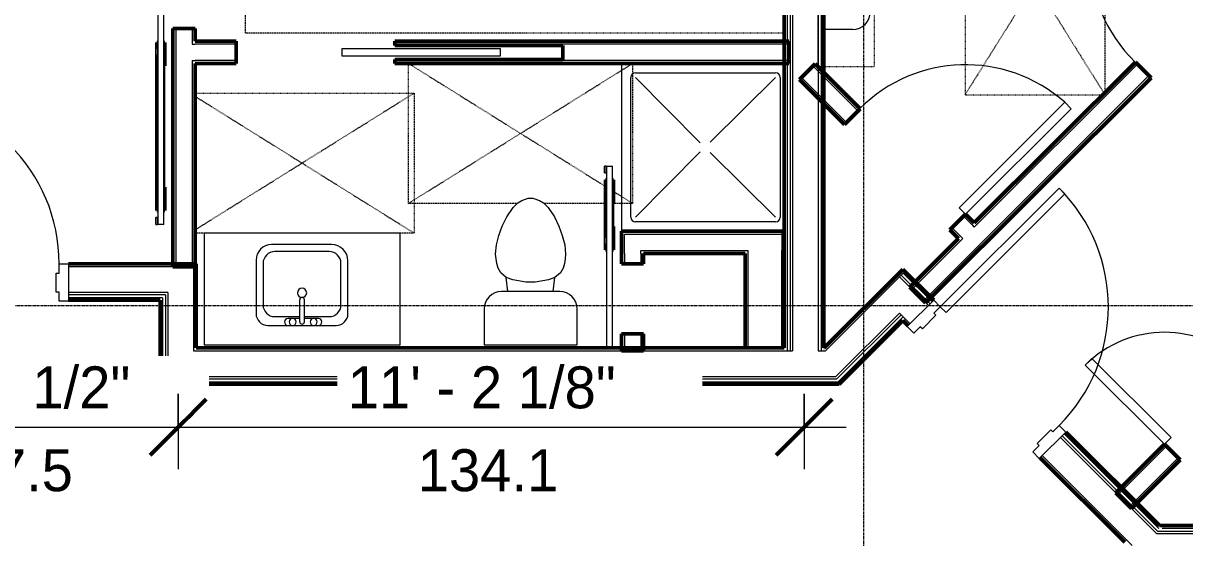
# Model space of a CAD drawing. Header units: inches. Extents: x -4266 to -1814, y 9706 to 12441.
# Drawn here: x -2680.4 to -2431.6, y 10417.4 to 10527.8 of the extents above; entities that cross this region are included whole.
import ezdxf

# ---------------------------------------------------------------- set-up
doc = ezdxf.new("R2010")
doc.units = ezdxf.units.IN
doc.header["$MEASUREMENT"] = 0
doc.linetypes.add('Dash', pattern=[0.25, 0.125, -0.125])
doc.linetypes.add('Grid Line 1_2_', pattern=[0.875, 0.5, -0.125, 0.125, -0.125])
for name, color, linetype, lineweight in [('A-ANNO-DIMS', 211, 'Continuous', 9), ('A-ANNO-DIMS-96', 211, 'Continuous', 9), ('A-DOOR-1', 7, 'Continuous', 9), ('A-DOOR-2', 50, 'Continuous', 20), ('A-DOOR-4', 10, 'Continuous', 13), ('A-DOOR-5', 250, 'Continuous', 50), ('A-DOOR-8', 31, 'Continuous', 9), ('A-DOOR-9', 31, 'Continuous', 20), ('A-DOOR-FRAM', 31, 'Continuous', 20), ('A-GENM-HDLN-1', 7, 'Dash', 9), ('A-WALL', 113, 'Continuous', 13), ('A-WALL-3', 250, 'Continuous', 50), ('A-WALL-4', 10, 'Continuous', 13), ('I-FURN-HDLN-1', 7, 'Dash', 9), ('I-WALL-3', 2, 'Continuous', 50), ('P-SANR-FIXT-2', 7, 'Continuous', 9), ('Q-CASE-2', 7, 'Continuous', 9), ('Q-CASE-HDLN-1', 7, 'Dash', 9), ('S-GRID-1', 1, 'Grid Line 1_2_', 9)]:
    doc.layers.add(name, color=color, linetype=linetype, lineweight=lineweight)
doc.styles.add('Century Gothic', font='ufonts.com_century-gothic.ttf', dxfattribs={"height": 9})
doc.dimstyles.new('OD__1_16__Tol__', dxfattribs={"dimscale": 12, "dimtxt": 9.397514, "dimasz": 1, "dimexe": 0.75, "dimexo": 0.5, "dimgap": 0.125, "dimtad": 1, "dimdec": 4, "dimrnd": 0.0625, "dimzin": 3, "dimdsep": 46, "dimlunit": 4, "dimtxsty": 'Century Gothic', "dimblk1": 'OBLIQUE', "dimblk2": 'OBLIQUE', "dimsah": 1, "dimcen": 0.09, "dimdle": 0.75, "dimazin": 0, "dimtfac": 1, "dimtdec": 4, "dimtix": 1, "dimtmove": 0, "dimatfit": 3, "dimfxl": 1, "dimtvp": 1, "dimtfill": 1, "dimfrac": 2, "dimtolj": 1, "dimtzin": 0, "dimarcsym": 2})

# ---------------------------------------------------------------- blocks, each defined once
blk = doc.blocks.new('DIMBLOCK66-FLOOR PLAN - 1ST FLOOR')
at = {"layer": 'A-ANNO-DIMS-96'}
for p, q in [((-2714.72, 10466.29), (-2714.72, 10432.16)), ((-2714.72, 10441.16), (-2714.72, 10466.29)), ((-2647.22, 10448.29), (-2647.22, 10432.16)), ((-2647.22, 10441.16), (-2647.22, 10448.29)), ((-2714.72, 10441.16), (-2647.22, 10441.16))]:
    blk.add_line(p, q, dxfattribs=at)
at = {"layer": 'A-ANNO-DIMS-96', "lineweight": 50}
for p, q in [((-2714.72, 10441.16), (-2708.72, 10447.16)), ((-2647.22, 10441.16), (-2641.22, 10447.16)), ((-2714.72, 10441.16), (-2720.72, 10435.16)), ((-2647.22, 10441.16), (-2653.22, 10435.16))]:
    blk.add_line(p, q, dxfattribs=at)
at = {"layer": 'A-ANNO-DIMS-96', "color": 0, "insert": (-2693.21, 10436.43), "char_height": 9, "width": 29.356, "attachment_point": 1, "line_spacing_factor": 0.984502, "style": 'Century Gothic', "bg_fill": 3, "box_fill_scale": 1.25, "bg_fill_color": 256, "bg_fill_true_color": 13158600, "bg_fill_transparency": 0}
blk.add_mtext('67.5', dxfattribs=at)
at = {"layer": 'A-ANNO-DIMS-96', "color": 0, "insert": (-2708.2, 10454.2), "char_height": 9, "width": 65.3351, "attachment_point": 1, "line_spacing_factor": 0.984502, "style": 'Century Gothic', "bg_fill": 3, "box_fill_scale": 1.25, "bg_fill_color": 256, "bg_fill_true_color": 13158600, "bg_fill_transparency": 0}
blk.add_mtext('5\' - 7 1/2"', dxfattribs=at)
blk = doc.blocks.new('_Oblique')
at = {"color": 0, "linetype": 'ByBlock', "lineweight": -2}
blk.add_line((-0.5, -0.5), (0.5, 0.5), dxfattribs=at)
blk = doc.blocks.new('DIMBLOCK67-FLOOR PLAN - 1ST FLOOR')
at = {"layer": 'A-ANNO-DIMS-96'}
for p, q in [((-2647.22, 10448.29), (-2647.22, 10432.16)), ((-2647.22, 10441.16), (-2647.22, 10448.29)), ((-2513.12, 10448.29), (-2513.12, 10432.16)), ((-2513.12, 10441.16), (-2513.12, 10448.29)), ((-2647.22, 10441.16), (-2504.12, 10441.16))]:
    blk.add_line(p, q, dxfattribs=at)
at = {"layer": 'A-ANNO-DIMS-96', "lineweight": 50}
for p, q in [((-2647.22, 10441.16), (-2641.22, 10447.16)), ((-2513.12, 10441.16), (-2507.12, 10447.16)), ((-2647.22, 10441.16), (-2653.22, 10435.16)), ((-2513.12, 10441.16), (-2519.12, 10435.16))]:
    blk.add_line(p, q, dxfattribs=at)
at = {"layer": 'A-ANNO-DIMS-96', "color": 0, "char_height": 9, "attachment_point": 1, "line_spacing_factor": 0.984502, "style": 'Century Gothic', "bg_fill": 3, "box_fill_scale": 1.25, "bg_fill_color": 256, "bg_fill_true_color": 13158600, "bg_fill_transparency": 0}
for s, insert, width in [('11\' - 2 1/8"', (-2610.9, 10454.2), 73.7481), ('134.1', (-2595.91, 10436.43), 37.7691)]:
    blk.add_mtext(s, dxfattribs=dict(at, insert=insert, width=width))

msp = doc.modelspace()

# ---------------------------------------------------------------- linework, layer by layer
at = {"layer": 'A-DOOR-1'}
for centre, radius, start, end in [((-2418.11219, 10543.51239), 34.06659, 138.365687, 225), ((-2478.51142, 10486.82547), 32.06659, 48.5758705, 135), ((-2435.91675, 10437.50333), 24, 45, 135)]:
    msp.add_arc(centre, radius, start, end, dxfattribs=at)
at = {"layer": 'A-DOOR-2'}
for p, q in [((-2578.16128, 10522.30029), (-2612.16128, 10522.30029)), ((-2612.16128, 10522.30029), (-2612.16128, 10520.80029)), ((-2578.16128, 10520.80029), (-2578.16128, 10522.30029)), ((-2612.16128, 10520.80029), (-2578.16128, 10520.80029)), ((-2479.92563, 10488.23968), (-2457.29527, 10510.87004)), ((-2455.88106, 10509.45583), (-2457.29527, 10510.87004)), ((-2478.51142, 10486.82547), (-2455.88106, 10509.45583)), ((-2478.51142, 10486.82547), (-2479.92563, 10488.23968)), ((-2452.88731, 10454.4739), (-2451.47309, 10455.88811)), ((-2451.47309, 10455.88811), (-2434.50253, 10438.91755)), ((-2435.91675, 10437.50333), (-2452.88731, 10454.4739)), ((-2434.50253, 10438.91755), (-2435.91675, 10437.50333))]:
    msp.add_line(p, q, dxfattribs=at)
at = {"layer": 'A-DOOR-4'}
for p, q in [((-2651.57447, 10565.6644), (-2651.57447, 10484.6644)), ((-2650.32447, 10484.6644), (-2650.32447, 10565.6644)), ((-2652.00154, 10520.93042), (-2652.00154, 10522.43042)), ((-2652.00154, 10522.43042), (-2651.67595, 10522.43042)), ((-2651.67595, 10520.93042), (-2651.67595, 10522.43042)), ((-2651.67595, 10520.93042), (-2652.00154, 10520.93042)), ((-2650.07447, 10492.6644), (-2650.07447, 10518.6644)), ((-2555.87514, 10495.67529), (-2555.87514, 10497.17529)), ((-2555.54954, 10497.17529), (-2555.87514, 10497.17529)), ((-2555.54954, 10495.67529), (-2555.54954, 10497.17529)), ((-2555.44806, 10497.17529), (-2555.44806, 10458.17529)), ((-2555.44806, 10497.17529), (-2554.82306, 10497.17529)), ((-2554.82306, 10497.17529), (-2554.19806, 10497.17529)), ((-2554.19806, 10458.17529), (-2554.19806, 10497.17529)), ((-2555.87514, 10495.67529), (-2555.54954, 10495.67529)), ((-2553.94806, 10489.17529), (-2553.94806, 10484.17529)), ((-2652.00154, 10484.6644), (-2652.00154, 10486.1644)), ((-2651.67595, 10486.1644), (-2652.00154, 10486.1644)), ((-2652.00154, 10484.6644), (-2651.67595, 10484.6644)), ((-2651.67595, 10484.6644), (-2651.67595, 10486.1644)), ((-2650.94947, 10484.6644), (-2651.57447, 10484.6644)), ((-2650.32447, 10484.6644), (-2650.94947, 10484.6644)), ((-2555.87514, 10480.40926), (-2555.87514, 10481.90926)), ((-2555.87514, 10481.90926), (-2555.54954, 10481.90926)), ((-2555.54954, 10480.40926), (-2555.87514, 10480.40926)), ((-2555.54954, 10480.40926), (-2555.54954, 10481.90926)), ((-2554.82306, 10458.17529), (-2555.44806, 10458.17529)), ((-2554.19806, 10458.17529), (-2554.82306, 10458.17529))]:
    msp.add_line(p, q, dxfattribs=at)
at = {"layer": 'A-DOOR-5'}
for p, q in [((-2651.82447, 10522.43042), (-2651.82447, 10523.6644)), ((-2651.82447, 10523.6644), (-2651.57447, 10523.6644)), ((-2650.32447, 10523.6644), (-2650.07447, 10523.6644)), ((-2650.07447, 10523.6644), (-2650.07447, 10518.6644)), ((-2651.82447, 10487.6644), (-2651.82447, 10520.93042)), ((-2650.07447, 10518.6644), (-2650.32447, 10518.6644)), ((-2650.32657, 10492.6644), (-2650.07447, 10492.6644)), ((-2650.07447, 10492.6644), (-2650.07447, 10487.6644)), ((-2555.44806, 10494.17529), (-2555.69806, 10494.17529)), ((-2555.69806, 10494.17529), (-2555.69806, 10481.90926)), ((-2553.94806, 10494.17529), (-2554.1997, 10494.17529)), ((-2553.94806, 10489.17529), (-2553.94806, 10494.17529)), ((-2651.57447, 10487.6644), (-2651.82447, 10487.6644)), ((-2650.07447, 10487.6644), (-2650.32526, 10487.6644)), ((-2554.20243, 10489.17529), (-2553.94806, 10489.17529)), ((-2553.94806, 10484.17529), (-2554.20516, 10484.17529)), ((-2553.94806, 10479.17529), (-2553.94806, 10484.17529)), ((-2555.69806, 10480.36759), (-2555.69806, 10479.17529)), ((-2555.69806, 10479.17529), (-2555.44806, 10479.17529)), ((-2554.19806, 10479.17529), (-2553.94806, 10479.17529))]:
    msp.add_line(p, q, dxfattribs=at)
at = {"layer": 'A-DOOR-8'}
for centre, start, end in [((-2708.72374, 10476.1644), 0, 90), ((-2483.94122, 10466.96625), 315, 45)]:
    msp.add_arc(centre, 36, start, end, dxfattribs=at)
at = {"layer": 'A-DOOR-9'}
for p, q in [((-2483.94122, 10466.96625), (-2458.48537, 10492.42209)), ((-2458.48537, 10492.42209), (-2457.24793, 10491.18466)), ((-2457.24793, 10491.18466), (-2482.70378, 10465.72881)), ((-2482.70378, 10465.72881), (-2483.94122, 10466.96625))]:
    msp.add_line(p, q, dxfattribs=at)
at = {"layer": 'A-DOOR-FRAM'}
for p, q in [((-2672.72374, 10474.2269), (-2672.72374, 10476.1644)), ((-2672.72374, 10476.1644), (-2670.72374, 10476.1644)), ((-2673.34874, 10474.2269), (-2672.72374, 10474.2269)), ((-2491.01228, 10462.72361), (-2485.35543, 10468.38046)), ((-2485.35543, 10468.38046), (-2483.94122, 10466.96625)), ((-2484.86929, 10465.15429), (-2487.78611, 10462.23747)), ((-2483.94122, 10466.96625), (-2485.31123, 10465.59623)), ((-2485.31123, 10465.59623), (-2484.86929, 10465.15429)), ((-2489.59807, 10461.3094), (-2491.01228, 10462.72361)), ((-2488.22805, 10462.67941), (-2489.59807, 10461.3094)), ((-2487.78611, 10462.23747), (-2488.22805, 10462.67941)), ((-2463.21415, 10437.66551), (-2460.29733, 10440.58233)), ((-2457.07116, 10440.09619), (-2462.72801, 10434.43934)), ((-2460.29733, 10440.58233), (-2459.85539, 10440.14039)), ((-2459.85539, 10440.14039), (-2458.48537, 10441.51041)), ((-2458.48537, 10441.51041), (-2457.07116, 10440.09619)), ((-2462.77221, 10437.22357), (-2463.21415, 10437.66551)), ((-2464.14223, 10435.85355), (-2462.77221, 10437.22357)), ((-2462.72801, 10434.43934), (-2464.14223, 10435.85355))]:
    msp.add_line(p, q, dxfattribs=at)
at = {"layer": 'A-GENM-HDLN-1'}
for p, q in [((-2478.64752, 10560.43779), (-2448.85493, 10512.76965)), ((-2448.64752, 10560.43779), (-2478.64752, 10512.43779)), ((-2478.64752, 10560.43779), (-2478.64752, 10512.43779)), ((-2448.64752, 10512.97706), (-2448.64752, 10560.43779)), ((-2597.87514, 10519.1644), (-2555.69806, 10492.80372)), ((-2597.87514, 10489.1644), (-2549.87514, 10519.1644)), ((-2597.87514, 10519.1644), (-2549.87514, 10519.1644)), ((-2597.87514, 10489.1644), (-2597.87514, 10519.1644)), ((-2549.87514, 10519.1644), (-2549.87514, 10489.1644)), ((-2643.62654, 10483.46961), (-2596.69745, 10512.80029)), ((-2643.62654, 10512.80029), (-2596.69745, 10512.80029)), ((-2643.62654, 10512.13097), (-2596.69745, 10482.80029)), ((-2596.69745, 10512.80029), (-2596.69745, 10482.80029)), ((-2478.64752, 10512.43779), (-2449.18679, 10512.43779)), ((-2553.94806, 10491.70997), (-2549.87514, 10489.1644)), ((-2574.56222, 10489.1644), (-2597.87514, 10489.1644)), ((-2555.69806, 10489.1644), (-2568.88025, 10489.1644)), ((-2549.87514, 10489.1644), (-2553.94806, 10489.1644)), ((-2596.69745, 10482.80029), (-2643.62654, 10482.80029))]:
    msp.add_line(p, q, dxfattribs=at)
at = {"layer": 'A-WALL'}
for p, q in [((-2515.62374, 10813.2394), (-2515.62374, 10457.5394)), ((-2510.12374, 10813.2394), (-2510.12374, 10457.5394)), ((-2509.49874, 10813.2394), (-2509.49874, 10457.5394)), ((-2516.74874, 10650.4144), (-2516.74874, 10457.5394)), ((-2516.12374, 10650.4144), (-2516.12374, 10457.5394)), ((-2643.97374, 10475.5394), (-2670.72374, 10475.5394)), ((-2643.97374, 10475.5394), (-2643.97374, 10457.5394)), ((-2508.57086, 10457.5394), (-2491.89617, 10474.21409)), ((-2486.50448, 10467.23141), (-2492.69166, 10473.4186)), ((-2486.15092, 10467.58497), (-2492.33811, 10473.77215)), ((-2485.70898, 10468.02691), (-2491.89617, 10474.21409)), ((-2649.47374, 10470.0394), (-2670.72374, 10470.0394)), ((-2649.47374, 10470.0394), (-2649.47374, 10452.0394)), ((-2649.97374, 10469.5394), (-2670.72374, 10469.5394)), ((-2650.59874, 10468.9144), (-2670.72374, 10468.9144)), ((-2650.59874, 10468.9144), (-2650.59874, 10450.9144)), ((-2649.97374, 10469.5394), (-2649.97374, 10451.5394)), ((-2506.29269, 10452.0394), (-2492.69166, 10465.64042)), ((-2506.08558, 10451.5394), (-2492.33811, 10465.28687)), ((-2491.89617, 10464.84493), (-2505.8267, 10450.9144)), ((-2490.39356, 10463.34233), (-2492.69166, 10465.64042)), ((-2643.97374, 10457.5394), (-2515.62374, 10457.5394)), ((-2510.12374, 10457.5394), (-2508.57086, 10457.5394)), ((-2650.59874, 10450.9144), (-2505.8267, 10450.9144)), ((-2649.97374, 10451.5394), (-2506.08558, 10451.5394)), ((-2649.47374, 10452.0394), (-2506.29269, 10452.0394)), ((-2437.56246, 10418.2894), (-2458.22021, 10438.94714)), ((-2437.35535, 10418.7894), (-2457.86665, 10439.3007)), ((-2437.09647, 10419.4144), (-2457.42471, 10439.74264)), ((-2442.84063, 10415.7894), (-2462.10929, 10435.05806)), ((-2105.82374, 10418.2894), (-2437.56246, 10418.2894)), ((-2105.82374, 10418.7894), (-2437.35535, 10418.7894)), ((-2105.82374, 10419.4144), (-2436.38936, 10419.4144))]:
    msp.add_line(p, q, dxfattribs=at)
at = {"layer": 'A-WALL-3'}
for p, q in [((-2643.62654, 10526.6644), (-2648.37654, 10526.6644)), ((-2648.37654, 10526.6644), (-2648.37654, 10475.5394)), ((-2643.62654, 10523.92529), (-2643.62654, 10526.6644)), ((-2634.82795, 10523.92529), (-2643.62654, 10523.92529)), ((-2634.82795, 10519.17529), (-2634.82795, 10523.92529)), ((-2516.37654, 10523.92529), (-2600.82795, 10523.92529)), ((-2600.82795, 10523.92529), (-2600.82795, 10523.05029)), ((-2600.82795, 10523.05029), (-2564.82795, 10523.05029)), ((-2564.82795, 10523.05029), (-2564.82795, 10520.05029)), ((-2516.37654, 10519.17529), (-2516.37654, 10523.92529)), ((-2564.82795, 10520.05029), (-2600.82795, 10520.05029)), ((-2600.82795, 10520.05029), (-2600.82795, 10519.17529)), ((-2643.62654, 10475.5394), (-2643.62654, 10519.17529)), ((-2643.62654, 10519.17529), (-2634.82795, 10519.17529)), ((-2600.82795, 10519.17529), (-2516.37654, 10519.17529)), ((-2510.74874, 10519.06279), (-2514.10749, 10515.70403)), ((-2501.13884, 10509.45289), (-2510.74874, 10519.06279)), ((-2442.15382, 10519.47076), (-2476.65526, 10484.96931)), ((-2438.79506, 10516.112), (-2442.15382, 10519.47076)), ((-2514.10749, 10515.70403), (-2504.49759, 10506.09413)), ((-2487.09006, 10467.817), (-2438.79506, 10516.112)), ((-2504.49759, 10506.09413), (-2501.13884, 10509.45289)), ((-2478.51142, 10486.82547), (-2481.87018, 10483.46671)), ((-2476.65526, 10484.96931), (-2478.51142, 10486.82547)), ((-2517.62654, 10483.17529), (-2552.25014, 10483.17529)), ((-2552.25014, 10483.17529), (-2552.25014, 10482.55029)), ((-2552.25014, 10482.55029), (-2552.25014, 10478.42529)), ((-2517.62654, 10479.05029), (-2517.62654, 10483.17529)), ((-2481.87018, 10483.46671), (-2480.01402, 10481.61056)), ((-2480.01402, 10481.61056), (-2490.44882, 10471.17576)), ((-2552.25014, 10478.42529), (-2552.25014, 10476.17529)), ((-2547.50014, 10478.42529), (-2525.75154, 10478.42529)), ((-2547.50014, 10476.17529), (-2547.50014, 10478.42529)), ((-2525.75154, 10478.42529), (-2525.75154, 10458.1644)), ((-2517.62654, 10478.42529), (-2517.62654, 10479.05029)), ((-2517.62654, 10458.1644), (-2517.62654, 10478.42529)), ((-2648.37654, 10475.5394), (-2643.62654, 10475.5394)), ((-2552.25014, 10476.17529), (-2547.50014, 10476.17529)), ((-2490.44882, 10471.17576), (-2487.09006, 10467.817)), ((-2547.50014, 10461.17529), (-2552.25014, 10461.17529)), ((-2525.75154, 10458.1644), (-2517.62654, 10458.1644)), ((-2435.91675, 10437.50333), (-2446.34657, 10427.07351)), ((-2432.55799, 10434.14458), (-2435.91675, 10437.50333)), ((-2442.98781, 10423.71475), (-2432.55799, 10434.14458)), ((-2446.34657, 10427.07351), (-2442.98781, 10423.71475))]:
    msp.add_line(p, q, dxfattribs=at)
at = {"layer": 'A-WALL-4'}
for p, q in [((-2647.75154, 10526.6644), (-2647.75154, 10475.5394)), ((-2644.25154, 10526.6644), (-2644.25154, 10523.30029)), ((-2644.25154, 10523.30029), (-2643.62654, 10523.30029)), ((-2634.82795, 10523.30029), (-2643.62654, 10523.30029)), ((-2516.37654, 10523.30029), (-2600.82795, 10523.30029)), ((-2644.25154, 10519.80029), (-2644.25154, 10475.5394)), ((-2644.25154, 10519.80029), (-2643.62654, 10519.80029)), ((-2634.82795, 10519.80029), (-2643.62654, 10519.80029)), ((-2516.37654, 10519.80029), (-2600.82795, 10519.80029)), ((-2501.58078, 10509.01094), (-2511.19068, 10518.62084)), ((-2441.71188, 10519.02882), (-2476.65526, 10484.08543)), ((-2504.05565, 10506.53607), (-2513.66555, 10516.14597)), ((-2439.237, 10516.55394), (-2487.532, 10468.25894)), ((-2477.09721, 10484.52737), (-2478.95336, 10486.38353)), ((-2551.62514, 10482.55029), (-2517.62654, 10482.55029)), ((-2551.62514, 10479.05029), (-2551.62514, 10482.55029)), ((-2479.57208, 10482.0525), (-2481.42823, 10483.90865)), ((-2477.09721, 10484.52737), (-2476.65526, 10484.08543)), ((-2479.13014, 10481.61056), (-2490.00688, 10470.73382)), ((-2479.57208, 10482.0525), (-2479.13014, 10481.61056)), ((-2551.62514, 10478.42529), (-2551.62514, 10479.05029)), ((-2551.62514, 10478.42529), (-2551.62514, 10476.17529)), ((-2548.12514, 10479.05029), (-2525.12654, 10479.05029)), ((-2548.12514, 10478.42529), (-2548.12514, 10479.05029)), ((-2548.12514, 10478.42529), (-2548.12514, 10476.17529)), ((-2525.12654, 10478.42529), (-2525.12654, 10479.05029)), ((-2525.12654, 10458.1644), (-2525.12654, 10478.42529)), ((-2517.87654, 10479.05029), (-2517.62654, 10479.05029)), ((-2517.87654, 10479.05029), (-2517.62654, 10479.05029)), ((-2517.87654, 10478.42529), (-2517.87654, 10479.05029)), ((-2517.87654, 10458.1644), (-2517.87654, 10478.42529)), ((-2435.4748, 10437.06139), (-2445.90463, 10426.63157)), ((-2432.99993, 10434.58652), (-2443.42975, 10424.15669))]:
    msp.add_line(p, q, dxfattribs=at)
at = {"layer": 'I-FURN-HDLN-1'}
for p, q in [((-2632.79942, 10525.6644), (-2632.79942, 10645.6644)), ((-2517.79942, 10525.6644), (-2632.79942, 10525.6644))]:
    msp.add_line(p, q, dxfattribs=at)
at = {"layer": 'I-WALL-3'}
for p, q in [((-2508.87374, 10458.1644), (-2508.87374, 10813.2394)), ((-2517.37374, 10650.4144), (-2517.37374, 10458.1644)), ((-2643.34874, 10476.1644), (-2670.72374, 10476.1644)), ((-2643.34874, 10458.1644), (-2643.34874, 10476.1644)), ((-2491.98455, 10475.00959), (-2508.82975, 10458.1644)), ((-2485.35543, 10468.38046), (-2491.98455, 10475.00959)), ((-2670.72374, 10468.4144), (-2651.09874, 10468.4144)), ((-2651.09874, 10468.4144), (-2651.09874, 10450.4144)), ((-2505.61959, 10450.4144), (-2491.98455, 10464.04943)), ((-2491.98455, 10464.04943), (-2490.83551, 10462.90039)), ((-2517.37374, 10458.1644), (-2643.34874, 10458.1644)), ((-2508.82975, 10458.1644), (-2508.87374, 10458.1644)), ((-2651.09874, 10450.4144), (-2505.61959, 10450.4144)), ((-2437.01436, 10420.0394), (-2457.07116, 10440.09619)), ((-2462.55123, 10434.61611), (-2444.43162, 10416.4965)), ((-2105.82374, 10420.0394), (-2437.01436, 10420.0394))]:
    msp.add_line(p, q, dxfattribs=at)
at = {"layer": 'P-SANR-FIXT-2'}
for p, q in [((-2502.69752, 10526.46156), (-2508.87374, 10526.46156)), ((-2552.25014, 10519.17529), (-2552.25014, 10483.17529)), ((-2549.25014, 10517.17529), (-2519.25014, 10517.17529)), ((-2550.25014, 10486.17529), (-2550.25014, 10516.17529)), ((-2535.36575, 10502.17799), (-2549.25014, 10516.17529)), ((-2533.27832, 10502.3179), (-2519.25014, 10516.17529)), ((-2518.25014, 10516.17529), (-2518.25014, 10486.17529)), ((-2535.38236, 10500.19137), (-2549.25014, 10486.17529)), ((-2533.23962, 10500.06675), (-2519.25014, 10486.17529)), ((-2574.461, 10489.26562), (-2573.59497, 10489.76562)), ((-2573.59497, 10489.76562), (-2572.22123, 10490.26562)), ((-2572.22123, 10490.26562), (-2571.22123, 10490.26562)), ((-2571.22123, 10490.26562), (-2569.84749, 10489.76562)), ((-2569.84749, 10489.76562), (-2568.98147, 10489.26562)), ((-2576.84843, 10486.26562), (-2575.461, 10488.26562)), ((-2575.461, 10488.26562), (-2574.461, 10489.26562)), ((-2568.98147, 10489.26562), (-2567.98147, 10488.26562)), ((-2567.98147, 10488.26562), (-2566.59404, 10486.26562)), ((-2577.78104, 10484.26562), (-2576.84843, 10486.26562)), ((-2566.59404, 10486.26562), (-2565.66142, 10484.26562)), ((-2519.25014, 10485.17529), (-2549.25014, 10485.17529)), ((-2579.04692, 10480.25801), (-2578.50898, 10482.26562)), ((-2578.50898, 10482.26562), (-2577.78104, 10484.26562)), ((-2565.66142, 10484.26562), (-2564.93348, 10482.26562)), ((-2564.93348, 10482.26562), (-2564.39554, 10480.25801)), ((-2517.62654, 10483.17529), (-2517.37374, 10483.17529)), ((-2614.35493, 10480.31347), (-2627.2191, 10480.31347)), ((-2614.35493, 10480.31347), (-2627.2191, 10480.31347)), ((-2579.22123, 10478.26562), (-2579.04692, 10480.25801)), ((-2564.39554, 10480.25801), (-2564.22123, 10478.26562)), ((-2614.85493, 10478.81347), (-2626.53997, 10478.81347)), ((-2579.13408, 10477.26942), (-2579.22123, 10478.26562)), ((-2578.95708, 10476.26562), (-2579.13408, 10477.26942)), ((-2564.30839, 10477.26942), (-2564.48539, 10476.26562)), ((-2564.22123, 10478.26562), (-2564.30839, 10477.26942)), ((-2630.53997, 10476.9926), (-2630.53997, 10465.49064)), ((-2630.53997, 10476.9926), (-2630.53997, 10465.49064)), ((-2629.03997, 10476.31347), (-2629.03997, 10467.36564)), ((-2612.35493, 10467.36564), (-2612.35493, 10476.31347)), ((-2610.85493, 10465.49064), (-2610.85493, 10476.81347)), ((-2610.85493, 10465.49064), (-2610.85493, 10476.81347)), ((-2578.68913, 10475.26562), (-2578.95708, 10476.26562)), ((-2578.12236, 10474.26562), (-2578.68913, 10475.26562)), ((-2564.75333, 10475.26562), (-2565.3201, 10474.26562)), ((-2564.48539, 10476.26562), (-2564.75333, 10475.26562)), ((-2576.93061, 10473.26562), (-2578.12236, 10474.26562)), ((-2575.55687, 10472.76562), (-2576.93061, 10473.26562)), ((-2576.58289, 10470.24184), (-2576.93061, 10473.26562)), ((-2572.72123, 10472.26562), (-2575.55687, 10472.76562)), ((-2570.72123, 10472.26562), (-2572.72123, 10472.26562)), ((-2567.88559, 10472.76562), (-2570.72123, 10472.26562)), ((-2566.51185, 10473.26562), (-2567.88559, 10472.76562)), ((-2566.85957, 10470.24184), (-2566.51185, 10473.26562)), ((-2565.3201, 10474.26562), (-2566.51185, 10473.26562)), ((-2565.47123, 10470.24184), (-2577.97123, 10470.24184)), ((-2621.19745, 10463.75444), (-2621.19745, 10468.49279)), ((-2620.19745, 10463.75444), (-2620.19745, 10468.49279)), ((-2626.53997, 10464.86564), (-2621.19745, 10464.86564)), ((-2620.19745, 10464.86564), (-2614.85493, 10464.86564)), ((-2581.69745, 10466.51562), (-2581.69745, 10458.7894)), ((-2561.74501, 10458.7894), (-2561.74501, 10466.51562)), ((-2628.03997, 10462.99064), (-2613.35493, 10462.99064)), ((-2628.03997, 10462.99064), (-2613.35493, 10462.99064)), ((-2621.19745, 10464.49064), (-2623.69745, 10464.49064)), ((-2623.69745, 10462.99064), (-2617.19745, 10462.99064)), ((-2617.19745, 10464.49064), (-2620.19745, 10464.49064)), ((-2581.69745, 10458.7894), (-2561.74501, 10458.7894))]:
    msp.add_line(p, q, dxfattribs=at)
for centre, radius, start, end in [((-2502.69752, 10530.18779), 3.72622, 270, 0), ((-2549.25014, 10516.17529), 1, 90, 180), ((-2519.25014, 10516.17529), 1, 0, 90), ((-2549.25014, 10486.17529), 1, 180, 270), ((-2519.25014, 10486.17529), 1, 270, 0), ((-2627.2191, 10476.9926), 3.32087, 90, 180), ((-2627.2191, 10476.9926), 3.32087, 90, 180), ((-2614.35493, 10476.81347), 3.5, 0, 90), ((-2614.35493, 10476.81347), 3.5, 0, 90), ((-2626.53997, 10476.31347), 2.5, 90, 180), ((-2614.85493, 10476.31347), 2.5, 0, 90), ((-2620.69745, 10469.95797), 1, 0, 180), ((-2620.69745, 10469.95797), 1, 180, 0), ((-2577.97123, 10466.51562), 3.72622, 90, 180), ((-2565.47123, 10466.51562), 3.72622, 0, 90), ((-2626.53997, 10467.36564), 2.5, 180, 270), ((-2620.69745, 10468.49279), 0.5, 0, 180), ((-2614.85493, 10467.36564), 2.5, 270, 0), ((-2628.03997, 10465.49064), 2.5, 180, 270), ((-2628.03997, 10465.49064), 2.5, 180, 270), ((-2613.35493, 10465.49064), 2.5, 270, 0), ((-2613.35493, 10465.49064), 2.5, 270, 0), ((-2623.69745, 10463.74064), 0.75, 90, 270), ((-2622.69745, 10463.74064), 0.75, 0, 180), ((-2622.69745, 10463.74064), 0.75, 180, 0), ((-2620.69745, 10463.75444), 0.5, 180, 0), ((-2618.19745, 10463.74064), 0.75, 0, 180), ((-2618.19745, 10463.74064), 0.75, 180, 0), ((-2617.19745, 10463.74064), 0.75, 270, 90)]:
    msp.add_arc(centre, radius, start, end, dxfattribs=at)
at = {"layer": 'Q-CASE-2'}
for p, q in [((-2599.69745, 10482.7894), (-2641.69745, 10482.7894)), ((-2599.69745, 10458.7894), (-2599.69745, 10482.7894))]:
    msp.add_line(p, q, dxfattribs=at)
at = {"layer": 'Q-CASE-HDLN-1'}
for p, q in [((-2510.12374, 10518.43779), (-2510.12374, 10554.43779)), ((-2498.12374, 10554.43779), (-2498.12374, 10518.43779)), ((-2498.12374, 10518.43779), (-2510.12374, 10518.43779))]:
    msp.add_line(p, q, dxfattribs=at)
at = {"layer": 'S-GRID-1'}
msp.add_line((-2500.32374, 9836.17969), (-2500.32374, 12376.79045), dxfattribs=at)

# ---------------------------------------------------------------- next in the draw order: dimensions: what is measured, and where the dimension line sits
at = {"layer": 'A-ANNO-DIMS'}
dim = msp.add_linear_dim(base=(-2647.22374, 10441.15962), p1=(-2714.72374, 10472.2894), p2=(-2647.22374, 10454.2894), dimstyle='OD__1_16__Tol__', override={"dimpost": '<>\\X', "dimfxl": 69.858786}, dxfattribs=at)
dim.commit()
dim.dimension.update_dxf_attribs({"geometry": 'DIMBLOCK66-FLOOR PLAN - 1ST FLOOR', "text_midpoint": (-2680.97374, 10441.15962)})

# ---------------------------------------------------------------- next in the draw order: linework, layer by layer
at = {"layer": 'A-DOOR-FRAM'}
for p, q in [((-2670.72374, 10476.1644), (-2670.72374, 10468.1644)), ((-2673.34874, 10470.1019), (-2673.34874, 10474.2269)), ((-2672.72374, 10470.1019), (-2673.34874, 10470.1019)), ((-2672.72374, 10468.1644), (-2672.72374, 10470.1019)), ((-2670.72374, 10468.1644), (-2672.72374, 10468.1644))]:
    msp.add_line(p, q, dxfattribs=at)
at = {"layer": 'Q-CASE-2'}
for p, q in [((-2641.69745, 10482.7894), (-2641.69745, 10458.7894)), ((-2641.69745, 10458.7894), (-2599.69745, 10458.7894))]:
    msp.add_line(p, q, dxfattribs=at)
at = {"layer": 'S-GRID-1'}
msp.add_line((-1814.20638, 10467.1894), (-4168.71446, 10467.1894), dxfattribs=at)

# ---------------------------------------------------------------- next in the draw order: dimensions: what is measured, and where the dimension line sits
at = {"layer": 'A-ANNO-DIMS'}
dim = msp.add_linear_dim(base=(-2513.12374, 10441.15962), p1=(-2647.22374, 10454.2894), p2=(-2513.12374, 10454.2894), dimstyle='OD__1_16__Tol__', override={"dimpost": '<>\\X', "dimfxl": 134.1}, dxfattribs=at)
dim.commit()
dim.dimension.update_dxf_attribs({"geometry": 'DIMBLOCK67-FLOOR PLAN - 1ST FLOOR', "text_midpoint": (-2580.17374, 10441.15962)})

# ---------------------------------------------------------------- next in the draw order: linework, layer by layer
at = {"layer": 'A-WALL-3'}
for p, q in [((-2552.25014, 10461.17529), (-2552.25014, 10457.5394)), ((-2547.50014, 10457.5394), (-2547.50014, 10461.17529)), ((-2552.25014, 10457.5394), (-2547.50014, 10457.5394))]:
    msp.add_line(p, q, dxfattribs=at)
at = {"layer": 'A-WALL-4'}
for p, q in [((-2551.62514, 10461.17529), (-2551.62514, 10457.5394)), ((-2548.12514, 10461.17529), (-2548.12514, 10457.5394))]:
    msp.add_line(p, q, dxfattribs=at)

doc.saveas('drawing.dxf')
